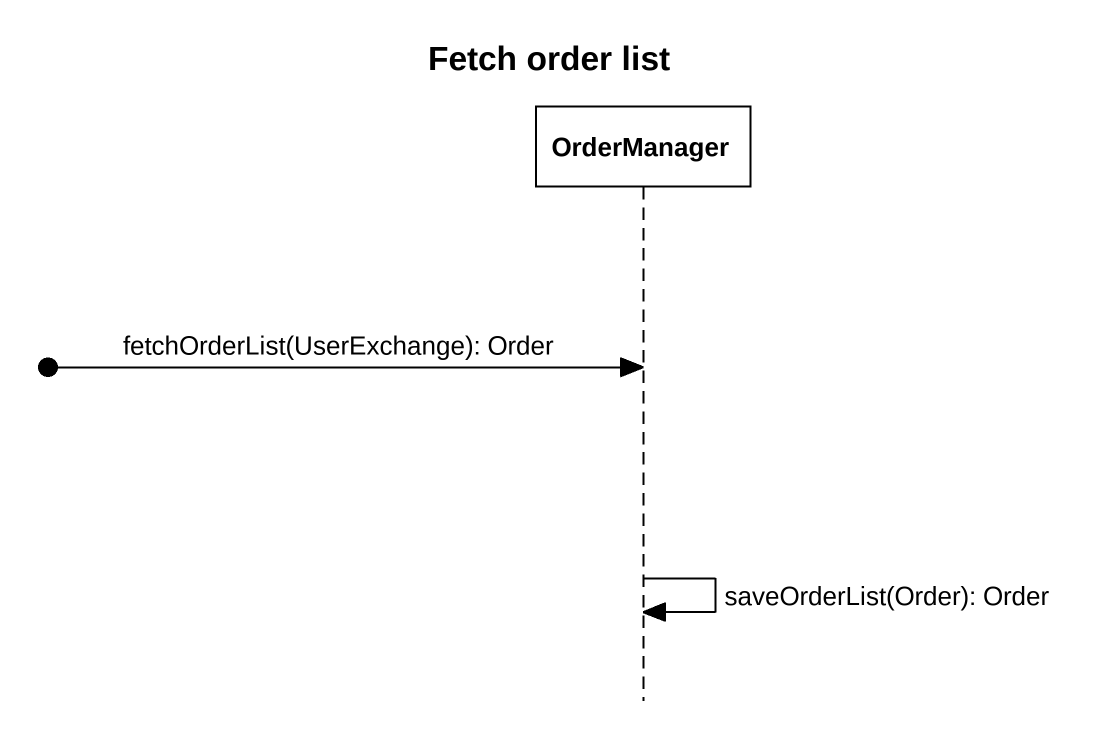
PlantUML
@startuml
title Fetch order list
hide footbox
participant OrderManager

[o-> OrderManager : fetchOrderList(UserExchange): Order
OrderManager -> OrderManager : saveOrderList(Order): Order
@enduml
